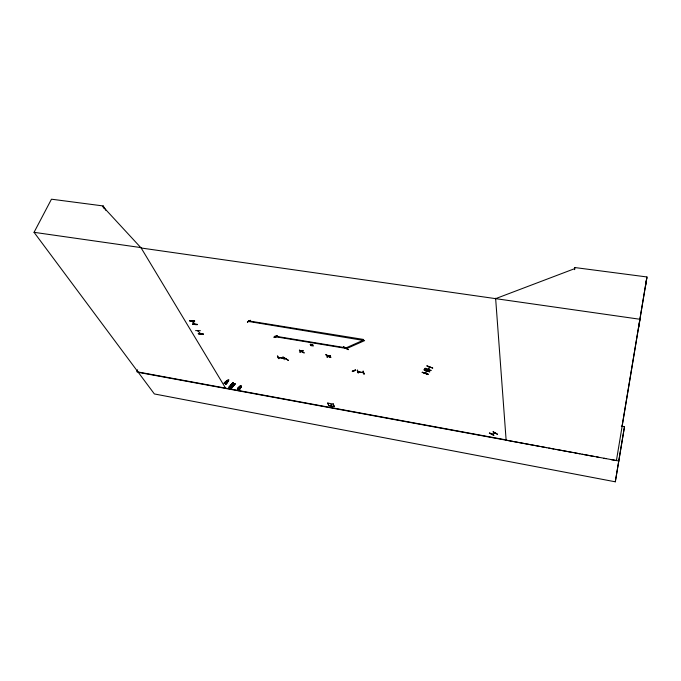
<?xml version="1.0" encoding="UTF-8"?>
<svg xmlns="http://www.w3.org/2000/svg" width="681" height="681" viewBox="0 0 681 681"><rect width="100%" height="100%" fill="white"/><g stroke="black" fill="none" stroke-linecap="round" stroke-linejoin="round"><path stroke-width="1.02" d="M574.687 269.659L574.798 267.539L646.95 276.963L616.433 460.501M348.238 349.693L343.445 346.867M304.118 352.996L299.376 350.272M192.561 324.139C202.512 324.437 195.115 325.339 192.672 323.875M192.714 324.301L197.396 324.377M198.401 333.869L203.125 334.167L198.35 333.46M638.787 327.246L640.004 319.27L141.171 248.003L102.908 206.564L103.214 205.951L51.467 199.192L34.05 232.323L154.366 393.95L615.309 481.807L624.486 426.689L621.344 426.144M645.469 286.471L646.754 278.137M432.656 368.08L426.936 365.782M615.309 481.807L624.486 426.689M423.991 369.953L429.813 371.886L424.076 369.664M622.17 425.548L646.95 276.963M426.885 365.986L432.733 368.021M425.055 373.239L425.233 373.333M286.037 358.981L286.165 359.117M574.798 267.539L574.568 268.689L495.64 298.644M493.121 431.711L497.428 434.069M493.87 435.15L489.579 432.81M301.751 351.813L301.623 351.668M430.937 370.2L430.758 370.626L425.029 368.532M428.06 374.022L427.881 374.448L422.203 372.371M425.199 368.14L425.021 368.566L430.775 370.592M328.387 355.959L328.846 356.001M363.918 374.048L363.143 371.051M363.943 373.835L363.118 371.273L364.173 374.141M357.542 370.038L358.291 373.103L357.159 370.234M355.465 369.885L352.196 371.179M334.26 406.668L333.213 404.003L334.26 406.668L328.821 405.672L327.748 402.999L328.846 405.604L334.277 406.6M343.488 346.663L348.28 349.489M330.898 357.15C330.975 357.9 324.863 355.456 326.182 354.409M327.255 356.827L330.319 355.652M327.135 357.031L330.438 355.439M310.8 345.582L310.298 344.254L310.919 345.65L313.396 345.965L312.766 344.612L310.281 344.297M304.169 352.801L299.427 350.077M303.011 350.392L299.946 352.043M299.887 352.06L303.181 350.792L299.98 351.788M425.114 368.404L430.869 370.438M284.266 359.687L282.99 356.64M288.412 360.326L283.849 357.474M279.006 358.538C277.431 358.581 276.477 352.188 278.895 358.734M274.034 336.933L277.15 335.852L274.205 337.367L276.929 335.707M250.404 320.257L247.552 321.841M203.083 333.758L203.117 334.201M195.575 330.6L200.418 330.711M194.46 321.1L189.65 320.836L194.723 321.006M137.613 369.8L136.779 371.741L506.111 439.9M326.08 354.665L330.787 357.397L325.944 354.733M283.739 357.721L288.404 360.385M495.249 433.218L491.98 434.095M495.3 433.227L495.044 433.142M426.757 370.949L425.293 373.29M426.706 370.975L425.012 373.239M429.847 367.153L427.864 369.408L428.281 369.281M224.27 383.301C221.606 384.501 234.255 373.937 226.066 384.075M227.131 380.475L224.619 383.454M224.492 383.403L226.024 383.973L228.39 381.079L225.556 383.854L228.263 381.113M226.101 384.084L228.186 381.062M225.547 383.846L228.246 381.088M228.952 387.131C240.716 373.605 221.98 396.631 232.74 382.79M229.233 387.259L232.757 382.807M229.259 387.259L232.851 382.977M229.667 387.438L233.03 383.045M229.557 387.268L233.174 382.994M230.799 387.915L234.664 383.616L230.859 387.949M234.63 383.616C229.191 389.941 230.825 390.017 234.902 383.837M235.149 383.837L231.506 388.102L235.26 383.999M237.958 389.072L240.402 386.076L237.448 388.86C248.42 378.108 232.808 399.083 241.457 386.663M237.652 388.945C245.33 382.126 233.506 389.379 239.269 389.626M240.402 386.076L238.001 389.081L237.448 388.851M241.372 386.493L239.057 389.549M238.937 389.498L241.508 386.689M189.803 320.938L194.621 321.185M274.077 337.299L277.014 335.81M247.441 322.028L250.285 320.445L247.45 322.122M192.578 321.458L192.127 321.134L194.868 324.275M195.038 324.284L192.323 321.177M345.65 348.323L345.88 348.417M428.162 369.494L429.643 367.076M493.768 435.414L489.324 433.15M276.06 336.967L275.618 336.601M301.368 351.277L300.9 351.149M326.897 356.955L330.345 355.72M197.839 330.864L198.282 331.119M228.901 387.097L229.369 387.31M355.618 370.268L352.366 371.596L355.431 370.115M497.36 434.35L493.104 431.933M283.526 358.385L278.282 357.372L283.526 358.274M357.874 371.656L363.441 372.677M363.458 372.788L357.891 371.766M249.05 321.347L249.476 321.611M231.319 388.144L234.494 383.675M353.286 370.498L353.686 370.839M198.248 333.733L203.125 334.15M248.965 321.33L249.416 321.577M275.269 336.465L274.809 336.193L275.396 336.405M275.984 336.933L275.609 336.72M34.05 232.323L140.993 247.595M327.731 403.067L333.196 404.071M539.42 446.327L506.128 440.156L495.615 298.21M541.506 446.71L546.707 447.672M548.784 448.064L553.985 449.026M556.071 449.409L572.712 452.49M574.798 452.882L579.999 453.844M582.076 454.227L594.564 456.542M596.641 456.925L598.727 457.309M603.928 458.279L606.005 458.662M611.215 459.624L616.416 460.586M138.243 372.345L618.901 460.994M239.84 386.238L241.423 386.919M226.569 380.636L228.169 381.317M238.75 387.472L240.333 388.153M225.53 381.896L227.131 382.577M225.292 382.194L226.884 382.875M238.503 387.761L240.087 388.434M225.079 382.45L226.671 383.131M238.282 388.017L239.865 388.689M238.027 388.306L239.61 388.979M224.841 382.748L226.432 383.42M224.679 382.943L226.271 383.616M237.865 388.493L239.44 389.166M353.252 370.609L353.797 370.796M197.882 330.864L200.674 333.843M102.908 206.564L104.023 208.369M103.214 205.951L106.006 210.455M140.916 247.578L225.777 388.459M427.983 374.261L422.271 372.269L427.983 374.261M311.038 344.595C311.183 346.808 314.528 344.603 311.038 344.595M363.654 340.049L345.42 348.153L346.357 348.706L364.607 340.619L248.82 321.5L248.514 320.887L363.467 339.436L363.654 340.049M331.06 404.633L331.485 404.863L331.06 404.633M345.165 347.693L275.992 336.286L276.265 336.874L345.369 348.28L345.165 347.693"/></g></svg>
